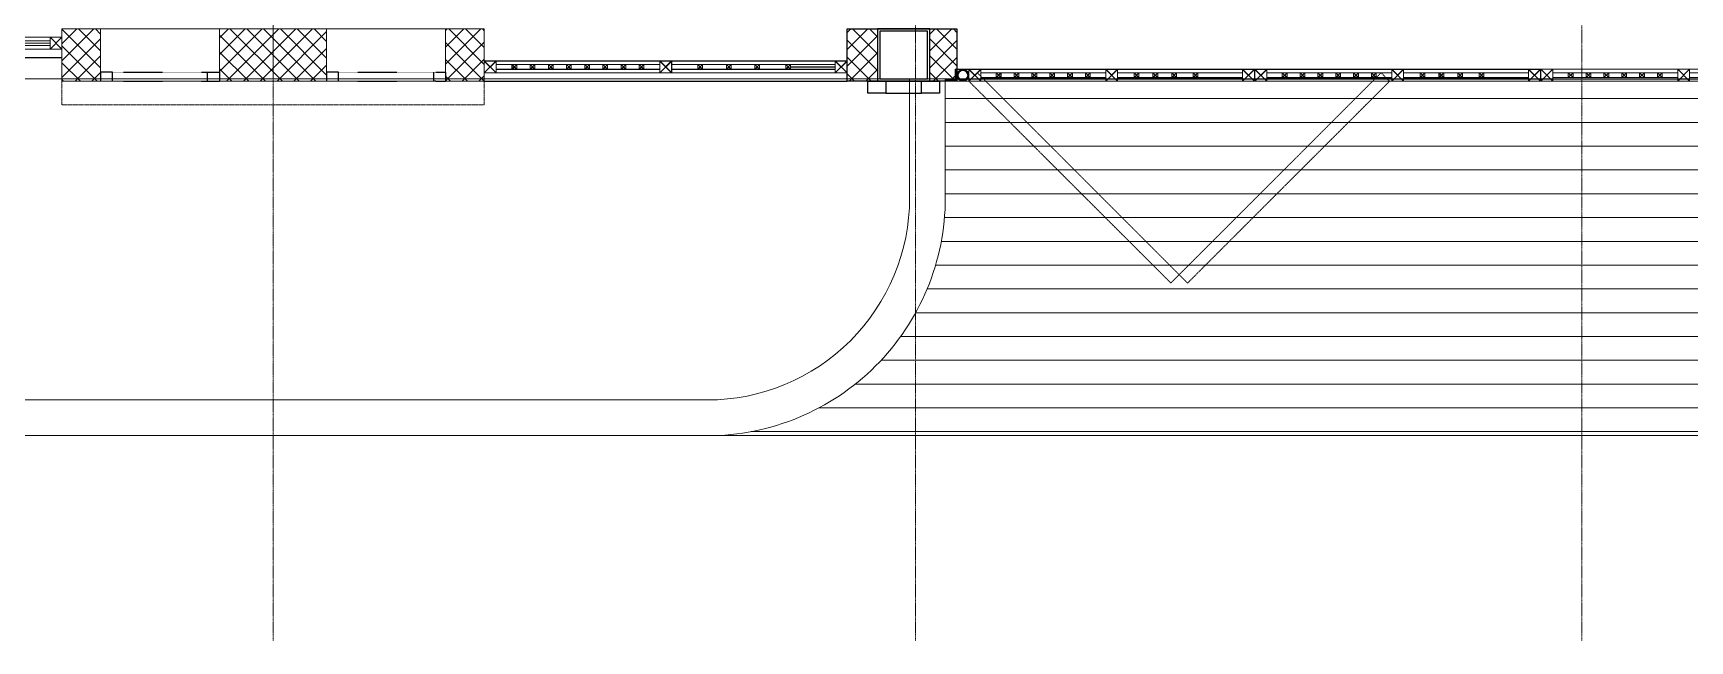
# Model space of a CAD drawing. Header units: millimetres. Extents: x 0 to 71617, y -15450 to 30894.
# Drawn here: x 51498 to 58461, y 10784 to 13339 of the extents above; entities that cross this region are included whole.
import ezdxf

# ---------------------------------------------------------------- set-up
doc = ezdxf.new("R2010")
doc.units = ezdxf.units.MM
for name, pattern in [('CENTER', [2, 1.25, -0.25, 0.25, -0.25]), ('CENTER2', [1.125, 0.75, -0.125, 0.125, -0.125]), ('HIDDEN', [0.375, 0.25, -0.125]), ('HIDDEN2', [0.1875, 0.125, -0.0625]), ('x-ref_1st Villa Queen$0$HIDDEN2', [0.1875, 0.125, -0.0625])]:
    doc.linetypes.add(name, pattern=pattern)
for name, color, linetype in [('01', 9, 'Continuous'), ('8', 8, 'Continuous'), ('COL', 5, 'Continuous'), ('FENCE', 9, 'Continuous'), ('Wall', 7, 'Continuous'), ('WINDOW-PLAN-PANEL', 15, 'Continuous')]:
    doc.layers.add(name, color=color, linetype=linetype)
for name, color, linetype, lineweight in [('axis', 40, 'CENTER2', 5), ('DIM2', 4, 'Continuous', 5), ('Grid Line', 8, 'CENTER', 5), ('Handrail', 142, 'Continuous', 5), ('Hatch', 8, 'Continuous', 5), ('LINE-DETAIL-SAKURA', 2, 'Continuous', 30), ('Wall Brick', 5, 'Continuous', 15)]:
    doc.layers.add(name, color=color, linetype=linetype, lineweight=lineweight)
doc.layers.add('Frame', color=3, linetype='Continuous', lineweight=0, plot=False)
pattern_1 = [(135, (-110, -110), (-35.35534, -35.35534), []), (225, (-110, -110), (35.35534, -35.35534), [])]

# ---------------------------------------------------------------- blocks, each defined once
blk = doc.blocks.new('EDFVDV')
at = {"layer": 'Handrail'}
for points in [[(0, 0), (50, 0), (50, 50), (0, 50)], [(50, 50), (1475, 50), (1475, 0), (50, 0)], [(50, 35), (737.5, 35), (737.5, 15), (50, 15)], [(116.4, 35), (136.4, 35), (136.4, 15), (116.4, 15)], [(192.8, 35), (212.8, 35), (212.8, 15), (192.8, 15)], [(269.2, 35), (289.2, 35), (289.2, 15), (269.2, 15)], [(345.6, 35), (365.6, 35), (365.6, 15), (345.6, 15)], [(421.9, 35), (441.9, 35), (441.9, 15), (421.9, 15)], [(498.3, 35), (518.3, 35), (518.3, 15), (498.3, 15)], [(574.7, 35), (594.7, 35), (594.7, 15), (574.7, 15)], [(651.1, 35), (671.1, 35), (671.1, 15), (651.1, 15)], [(737.5, 0), (787.5, 0), (787.5, 50), (737.5, 50)], [(787.5, 35), (1475, 35), (1475, 15), (787.5, 15)], [(897.4, 35), (917.4, 35), (917.4, 15), (897.4, 15)], [(1017.3, 35), (1037.3, 35), (1037.3, 15), (1017.3, 15)], [(1137.2, 35), (1157.2, 35), (1157.2, 15), (1137.2, 15)], [(1267.2, 35), (1287.2, 35), (1287.2, 15), (1267.2, 15)], [(1475, 0), (1525, 0), (1525, 50), (1475, 50)]]:
    blk.add_lwpolyline(points, close=True, dxfattribs=at)
at = {"layer": 'Handrail', "color": 8}
for points in [[(0, 50), (50, 0)], [(50, 50), (0, 0)], [(116.4, 35), (136.4, 15)], [(116.4, 15), (136.4, 35)], [(192.8, 35), (212.8, 15)], [(192.8, 15), (212.8, 35)], [(269.2, 35), (289.2, 15)], [(269.2, 15), (289.2, 35)], [(345.6, 35), (365.6, 15)], [(345.6, 15), (365.6, 35)], [(421.9, 35), (441.9, 15)], [(421.9, 15), (441.9, 35)], [(498.3, 35), (518.3, 15)], [(498.3, 15), (518.3, 35)], [(574.7, 35), (594.7, 15)], [(574.7, 15), (594.7, 35)], [(651.1, 35), (671.1, 15)], [(651.1, 15), (671.1, 35)], [(737.5, 50), (787.5, 0)], [(787.5, 50), (737.5, 0)], [(897.4, 35), (917.4, 15)], [(897.4, 15), (917.4, 35)], [(1017.3, 35), (1037.3, 15)], [(1017.3, 15), (1037.3, 35)], [(1137.2, 35), (1157.2, 15)], [(1137.2, 15), (1157.2, 35)], [(1267.2, 35), (1287.2, 15)], [(1267.2, 15), (1287.2, 35)], [(1475, 50), (1525, 0)], [(1525, 50), (1475, 0)]]:
    blk.add_lwpolyline(points, dxfattribs=at)
at = {"layer": 'Handrail'}
blk.add_lwpolyline([(1287.2, 25), (1475, 25)], dxfattribs=at)
blk = doc.blocks.new('MAINDOOR')
at = {"layer": 'Handrail'}
for points in [[(0, 50), (50, 50), (50, 0), (0, 0)], [(50, 50), (1150, 50), (1150, 0), (50, 0)], [(50, 35), (575, 35), (575, 15), (50, 15)], [(115, 35), (135, 35), (135, 15), (115, 15)], [(190, 35), (210, 35), (210, 15), (190, 15)], [(265, 35), (285, 35), (285, 15), (265, 15)], [(340, 35), (360, 35), (360, 15), (340, 15)], [(415, 35), (435, 35), (435, 15), (415, 15)], [(490, 35), (510, 35), (510, 15), (490, 15)], [(575, 50), (625, 50), (625, 0), (575, 0)], [(625, 35), (1150, 35), (1150, 15), (625, 15)], [(694.4, 35), (714.4, 35), (714.4, 15), (694.4, 15)], [(773.7, 35), (793.7, 35), (793.7, 15), (773.7, 15)], [(853.1, 35), (873.1, 35), (873.1, 15), (853.1, 15)], [(942.5, 35), (962.5, 35), (962.5, 15), (942.5, 15)], [(1150, 50), (1200, 50), (1200, 0), (1150, 0)]]:
    blk.add_lwpolyline(points, close=True, dxfattribs=at)
at = {"layer": 'Handrail', "color": 8}
for points in [[(0, 0), (50, 50)], [(0, 50), (50, 0)], [(115, 35), (135, 15)], [(115, 15), (135, 35)], [(190, 35), (210, 15)], [(190, 15), (210, 35)], [(265, 35), (285, 15)], [(265, 15), (285, 35)], [(340, 35), (360, 15)], [(340, 15), (360, 35)], [(415, 35), (435, 15)], [(415, 15), (435, 35)], [(490, 35), (510, 15)], [(490, 15), (510, 35)], [(575, 0), (625, 50)], [(575, 50), (625, 0)], [(694.4, 35), (714.4, 15)], [(694.4, 15), (714.4, 35)], [(773.7, 35), (793.7, 15)], [(773.7, 15), (793.7, 35)], [(853.1, 35), (873.1, 15)], [(853.1, 15), (873.1, 35)], [(942.5, 35), (962.5, 15)], [(942.5, 15), (962.5, 35)], [(1150, 0), (1200, 50)], [(1150, 50), (1200, 0)]]:
    blk.add_lwpolyline(points, dxfattribs=at)
blk = doc.blocks.new('STEEL CONECT')
at = {"layer": 'Hatch'}
h = blk.add_hatch(color=256, dxfattribs=at)
h.dxf.hatch_style = 1
h.paths.add_polyline_path([(-25, 25), (-25, -25), (-75, -25), (-75, -18), (-32, -18), (-32, 25)])
h = blk.add_hatch(color=256, dxfattribs=at)
h.dxf.hatch_style = 1
edge = h.paths.add_edge_path(flags=17)
edge.add_arc((0, 0), 20, 0, 360)
edge = h.paths.add_edge_path()
edge.add_arc((0, 0), 25, 0, 360)
at = {"layer": 'Frame'}
blk.add_lwpolyline([(-25, 25), (-25, -25), (-75, -25), (-75, -18), (-32, -18), (-32, 25), (-25, 25)], dxfattribs=at)
for radius in [25, 20]:
    blk.add_circle((0, 0), radius, dxfattribs=at)
at = {"layer": 'WINDOW-PLAN-PANEL', "color": 8, "linetype": 'HIDDEN2', "lineweight": 9, "ltscale": 1000}
for points in [[(0, -25), (-25, -25), (-25, 25), (0, 25)], [(0, -25), (25, -25), (25, 25), (0, 25)]]:
    blk.add_lwpolyline(points, dxfattribs=at)
blk = doc.blocks.new('GRIDLINE-GF')
at = {"layer": 'axis'}
for p, q in [((29300, -6362.2, -0.1), (29300, 12546.8)), ((32000, -6362.2, -0.1), (32000, 12546.8)), ((34800, -6362.2), (34800, 12546.8, 0.1))]:
    blk.add_line(p, q, dxfattribs=at)
blk = doc.blocks.new('2D WALL G.F')
at = {"layer": 'Hatch', "color": 3, "linetype": 'HIDDEN', "elevation": 7.9}
for points in [[(32000, -10500), (24000, -10500), (24000, 5500), (32000, 5500)], [(32000, -10500), (40000, -10500), (40000, 5500), (32000, 5500)]]:
    blk.add_lwpolyline(points, close=True, dxfattribs=at)
blk = doc.blocks.new('FENCE COLUMN')
at = {"layer": 'COL'}
for points in [[(-110, -110), (110, -110), (110, 110), (-110, 110)], [(-100, -100), (100, -100), (100, 100), (-100, 100)]]:
    blk.add_lwpolyline(points, close=True, dxfattribs=at)
blk = doc.blocks.new('FENCE1')
at = {"layer": 'Hatch'}
h = blk.add_hatch(dxfattribs=at)
h.set_pattern_fill('NET', color=256, scale=400, angle=135, style=0)
h.set_pattern_definition(pattern_1)
h.paths.add_polyline_path([(33112.5, 110), (33275, 110), (33275, -110), (33112.5, -110)])
h = blk.add_hatch(dxfattribs=at)
h.set_pattern_fill('NET', color=256, scale=400, angle=135, style=0)
h.set_pattern_definition(pattern_1)
h.paths.add_polyline_path([(33775, 110), (34225, 110), (34225, -110), (33775, -110)])
h = blk.add_hatch(dxfattribs=at)
h.set_pattern_fill('NET', color=256, scale=400, angle=135, style=0)
h.set_pattern_definition(pattern_1)
h.paths.add_polyline_path([(34725, 110), (34887.5, 110), (34887.5, -110), (34725, -110)])
h = blk.add_hatch(dxfattribs=at)
h.set_pattern_fill('NET', color=256, scale=400, angle=135, style=0)
h.set_pattern_definition(pattern_1)
h.paths.add_polyline_path([(36412.5, 110), (36540, 110), (36540, -110), (36412.5, -110)])
h = blk.add_hatch(dxfattribs=at)
h.set_pattern_fill('NET', color=256, scale=400, angle=135, style=0)
h.set_pattern_definition(pattern_1)
h.paths.add_polyline_path([(36760, -110), (36874, -110), (36874, 110), (36760, 110)])
h = blk.add_hatch(dxfattribs=at)
h.set_pattern_fill('_USER', color=250, scale=100, pattern_type=0)
h.set_pattern_definition([(9e-14, (-1872.25, -82936.15), (-1e-13, 100), [])])
edge = h.paths.add_edge_path()
edge.add_line((47175, -100), (47175, -600))
edge.add_arc((48175, -600), 1000, 180, 270)
edge.add_line((48175, -1600), (35825, -1600))
edge.add_arc((35825, -600), 1000, 270, 360)
edge.add_line((36825, -600), (36825, -100))
edge.add_line((36825, -100), (47175, -100))
at = {"layer": '01', "color": 97, "linetype": 'x-ref_1st Villa Queen$0$HIDDEN2', "ltscale": 0.05}
for p, q in [((33275, -110, -7.9), (33775, -110, -7.9)), ((33325, -72.5, -7.9), (33725, -72.5, -7.9)), ((34225, -110, -7.9), (34725, -110, -7.9)), ((34275, -72.5, -7.9), (34675, -72.5, -7.9))]:
    blk.add_line(p, q, dxfattribs=at)
at = {"layer": '01', "color": 97, "linetype": 'x-ref_1st Villa Queen$0$HIDDEN2', "ltscale": 0.05, "elevation": -7.9}
for points in [[(33275, -72.5), (33275, -110), (33325, -110), (33325, -72.5), (33275, -72.5)], [(33775, -72.5), (33775, -110), (33725, -110), (33725, -72.5), (33775, -72.5)], [(34225, -72.5), (34225, -110), (34275, -110), (34275, -72.5), (34225, -72.5)], [(34725, -72.5), (34725, -110), (34675, -110), (34675, -72.5), (34725, -72.5)]]:
    blk.add_lwpolyline(points, dxfattribs=at)
at = {"layer": 'FENCE', "ltscale": 0.05}
for p, q in [((31587.5, -10, -7.9), (33112.5, -10, -8.5)), ((34887.5, -110, -7.9), (36412.5, -110, -13.6))]:
    blk.add_line(p, q, dxfattribs=at)
at = {"layer": 'Grid Line', "linetype": 'HIDDEN', "elevation": -7.9}
for points in [[(33112.5, -110), (33112.5, -210), (34887.5, -210)], [(34887.5, -110), (34887.5, -210)]]:
    blk.add_lwpolyline(points, dxfattribs=at)
for points in [[(36924, -110), (37772.5, -958.5), (37807.9, -923.2), (36959.4, -74.6)], [(38691.8, -110), (37843.3, -958.5), (37807.9, -923.2), (38656.4, -74.6)]]:
    blk.add_lwpolyline(points, close=True, dxfattribs=at)
at = {"layer": 'Hatch'}
blk.add_line((48175, -1600, -7.9), (35825, -1600, -7.9), dxfattribs=at)
at = {"layer": 'Hatch', "color": 3}
for points in [[(34000, -100), (26000, -100), (26000, 15900), (34000, 15900)], [(34000, -100), (42000, -100), (42000, 15900), (34000, 15900)]]:
    blk.add_lwpolyline(points, close=True, dxfattribs=at)
at = {"layer": 'Hatch', "elevation": -7.9}
for points in [[(31175, -100), (31175, -600, 0.414214), (32175, -1600), (34000, -1600)], [(31325, -100), (31325, -600, 0.414214), (32175, -1450), (34000, -1450)], [(36825, -100), (36825, -600, -0.414214), (35825, -1600), (34000, -1600)], [(36675, -100), (36675, -600, -0.414214), (35825, -1450), (34000, -1450)]]:
    blk.add_lwpolyline(points, format="xyb", dxfattribs=at)
at = {"layer": 'Hatch', "elevation": -13.6}
for points in [[(36500, -110.5), (36575, -110.5), (36575, -160.5), (36500, -160.5)], [(36725, -110.5), (36800, -110.5), (36800, -160.5), (36725, -160.5)]]:
    blk.add_lwpolyline(points, close=True, dxfattribs=at)
blk.add_lwpolyline([(36575, -160.5), (36725, -160.5)], dxfattribs=at)
at = {"layer": 'Wall', "color": 8, "elevation": -13.6}
for points in [[(36500, -110), (36575, -110), (36575, -160), (36500, -160)], [(36725, -110), (36800, -110), (36800, -160), (36725, -160)]]:
    blk.add_lwpolyline(points, close=True, dxfattribs=at)
blk.add_lwpolyline([(36575, -160), (36725, -160)], dxfattribs=at)
at = {"layer": 'Wall Brick'}
for points, elevation in [([(33112.5, 110), (33275, 110), (33275, -110), (33112.5, -110)], -7.9), ([(33275, 110), (33775, 110), (33775, -110), (33275, -110)], -7.9), ([(33775, 110), (34225, 110), (34225, -110), (33775, -110)], -7.9), ([(34225, 110), (34725, 110), (34725, -110), (34225, -110)], -7.9), ([(34725, 110), (34887.5, 110), (34887.5, -110), (34725, -110)], -7.9), ([(36412.5, 110), (36540, 110), (36540, -110), (36412.5, -110)], -8.5), ([(36760, -110), (36874, -110), (36874, 110), (36760, 110)], -13.6)]:
    blk.add_lwpolyline(points, close=True, dxfattribs=dict(at, elevation=elevation))
at = {"layer": 'COL'}
blk.add_blockref('FENCE COLUMN', (36650, 0, -13.6), dxfattribs=at)
at = {"layer": 'Handrail'}
for name, p in [('EDFVDV', (31587.5, 25, -8.5)), ('EDFVDV', (34887.5, -75, -8.5)), ('MAINDOOR', (36924, -110, -7.9)), ('MAINDOOR', (38126, -110, -7.9)), ('MAINDOOR', (39328, -110, -7.9))]:
    blk.add_blockref(name, p, dxfattribs=at)
at = {"layer": 'Hatch'}
blk.add_blockref('STEEL CONECT', (36899, -85, -7.9), dxfattribs=at)

msp = doc.modelspace()

# ---------------------------------------------------------------- linework, layer by layer
at = {"layer": '8'}
msp.add_line((55331.6, 13146.7, 5.7), (60306.6, 13146.7, 5.7), dxfattribs=at)
at = {"layer": 'FENCE', "ltscale": 0.05}
msp.add_line((53394, 13136.7), (54919.1, 13136.7, -5.7), dxfattribs=at)
at = {"layer": 'FENCE', "ltscale": 0.05, "elevation": -5.7}
msp.add_lwpolyline([(54919.1, 13356.7), (55380.6, 13356.7), (55380.6, 13136.7), (54919.1, 13136.7)], close=True, dxfattribs=at)

# ---------------------------------------------------------------- block references
at = {"layer": 'DIM2'}
msp.add_blockref('GRIDLINE-GF', (23206.5, 17146.7, 0), dxfattribs=at)
at = {"layer": 'Handrail'}
for name, p in [('EDFVDV', (53394.1, 13171.7, -0.6)), ('MAINDOOR', (55430.6, 13136.7)), ('MAINDOOR', (56632.6, 13136.7))]:
    msp.add_blockref(name, p, dxfattribs=at)
at = {"layer": 'Hatch'}
msp.add_blockref('STEEL CONECT', (55405.6, 13161.7), dxfattribs=at)
at = {"layer": 'LINE-DETAIL-SAKURA'}
msp.add_blockref('FENCE1', (18506.5, 13247.1, 15.9), dxfattribs=at)
at = {"layer": 'Wall Brick', "color": 1}
msp.add_blockref('2D WALL G.F', (20506.5, 23646.7, 0), dxfattribs=at)

doc.saveas('drawing.dxf')
